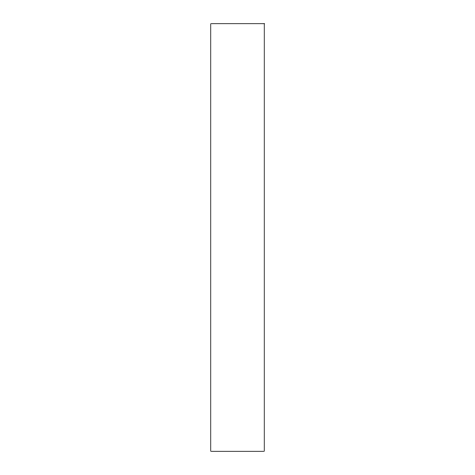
<?xml version="1.0" encoding="UTF-8"?>
<svg xmlns="http://www.w3.org/2000/svg" width="475" height="475" viewBox="0 0 475 475"><rect width="100%" height="100%" fill="white"/><g stroke="black" fill="none" stroke-linecap="round" stroke-linejoin="round"><path stroke-width="0.71" d="M264.219 23.75L210.781 23.75L210.781 451.25L264.219 451.25L264.219 23.75"/></g></svg>
